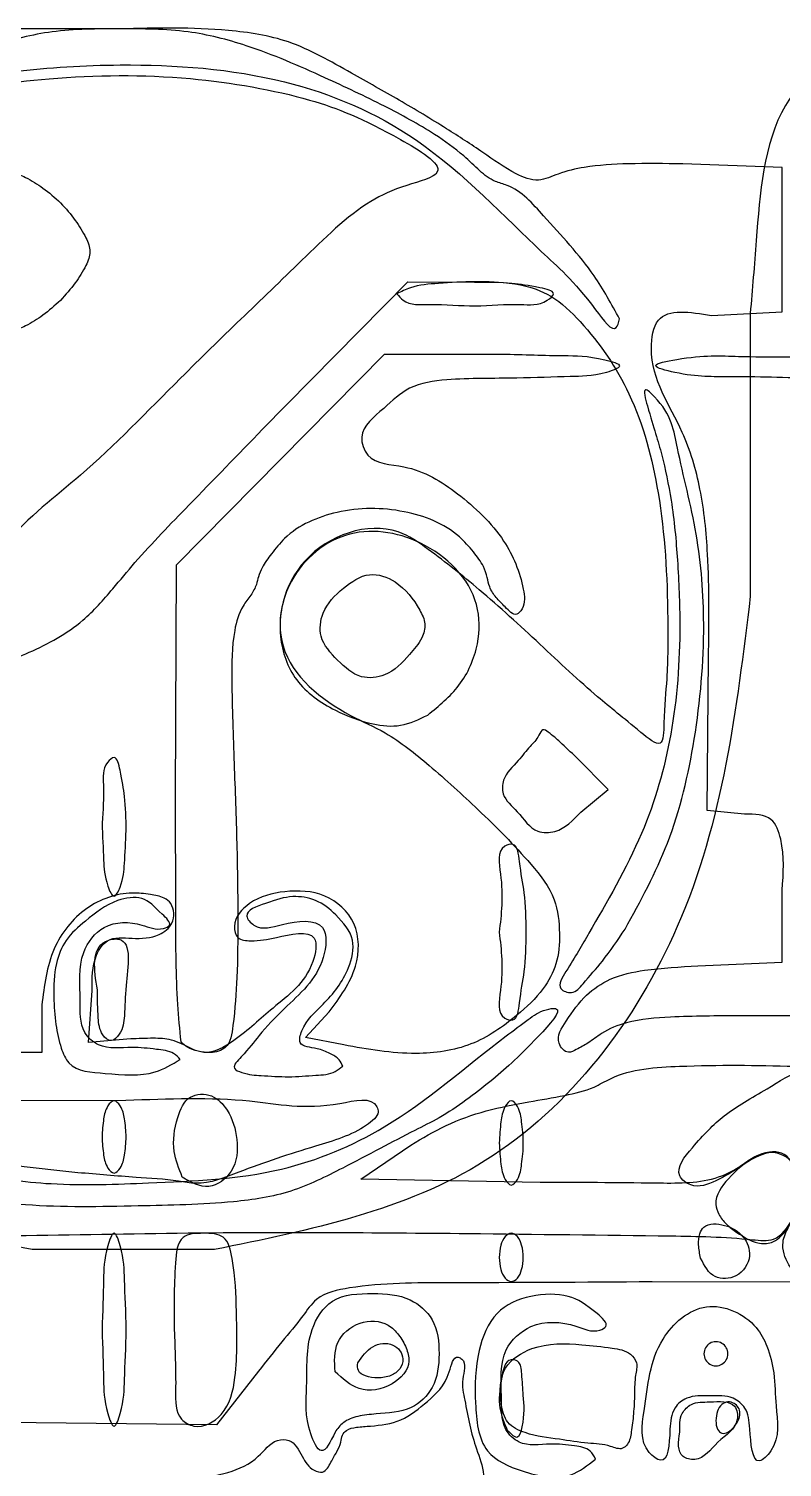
# Model space of a CAD drawing. Extents: x 15.9 to 97.5, y 243.5 to 291.3.
# Drawn here: x 36.42 to 41.72, y 269.31 to 279.43 of the extents above; entities that cross this region are included whole.
import ezdxf

# ---------------------------------------------------------------- set-up
doc = ezdxf.new("R2010")
doc.units = 0
for name, color, linetype in [('black', 7, 'CONTINUOUS'), ('blue', 7, 'CONTINUOUS'), ('drawing', 7, 'CONTINUOUS'), ('red', 7, 'CONTINUOUS')]:
    doc.layers.add(name, color=color, linetype=linetype)

msp = doc.modelspace()

# ---------------------------------------------------------------- linework, layer by layer
at = {"layer": 'black', "color": 7}
for points in [[(39.008142, 277.563162)], [(36.933808, 273.842826)], [(39.727808, 273.075837)], [(36.901088, 272.669756)], [(37.489795, 272.304729)], [(36.933808, 271.636492)], [(39.727808, 271.594162)], [(37.498257, 271.354274)], [(39.727808, 270.789829)], [(41.143706, 270.78563)], [(36.933808, 270.281829)], [(37.441808, 270.281829)], [(39.784253, 269.576279)], [(41.251808, 269.641839)]]:
    msp.add_lwpolyline(points, close=True, dxfattribs=at)
msp.add_lwpolyline([(37.450424, 274.019241), (37.457824, 275.65817), (38.188902, 276.399004), (38.919981, 277.139837), (39.747247, 277.139837)], dxfattribs=at)
for points, knots in [([(87.620824, 274.105861), (87.61051, 275.50108), (87.58999, 278.27666), (87.575812, 282.178879), (87.553767, 285.306755), (87.586674, 288.013817), (87.501147, 288.893726), (87.544473, 290.26323), (87.402159, 289.918164), (87.410246, 289.651228), (87.391767, 289.254175), (87.391832, 288.846583), (87.363115, 288.568653), (87.328656, 288.306534), (87.000637, 288.371191), (86.628126, 288.351327), (86.030143, 288.420554), (85.472075, 288.454336), (85.025268, 288.496607), (80.081806, 286.967532), (65.581607, 289.256781), (47.080461, 289.473226), (32.509034, 286.769169), (27.658175, 288.498882), (27.218223, 288.446179), (26.654113, 288.418198), (26.041872, 288.346807), (25.657053, 288.368524), (25.323418, 288.302813), (25.279679, 288.560481), (25.253792, 288.841683), (25.253261, 289.250731), (25.234946, 289.650548), (25.242768, 289.919439), (25.092934, 290.278801), (25.153402, 288.759215), (25.057409, 287.793955), (25.056861, 285.201949), (25.17503, 282.818404), (24.869246, 281.470737), (25.205776, 280.1954), (24.709367, 280.241276), (24.320762, 280.264869), (23.694518, 280.351956), (23.153342, 280.381009), (22.681588, 280.49026), (22.527447, 280.327837), (22.350243, 280.184519), (21.887066, 280.208384), (21.329684, 280.187829), (20.676023, 280.173836), (20.370639, 280.181527), (20.008316, 280.10332), (20.368912, 280.024795), (20.673082, 280.03276), (21.338954, 280.017015), (21.897224, 280.001489), (22.389303, 280.018745), (22.515415, 279.879897), (22.559447, 279.831417)], [0, 0, 0, 0, 4.196699, 8.348707, 11.557154, 13.993754, 15.48357, 15.990589, 16.105615, 16.400194, 16.84283, 17.280798, 17.60011, 17.746028, 17.947147, 18.391214, 18.983539, 19.692482, 20.098107, 20.302149, 35.117741, 62.416122, 77.173565, 77.345972, 77.745081, 78.464995, 79.074672, 79.532097, 79.739759, 79.8835, 80.198219, 80.646515, 81.089151, 81.38373, 81.498756, 82.058318, 83.706329, 86.406632, 88.939365, 90.690912, 91.360873, 91.558069, 92.002995, 92.600609, 93.398399, 93.734146, 93.879606, 94.040594, 94.405913, 95.176305, 95.807484, 96.214779, 96.365508, 96.515586, 96.920846, 97.548626, 98.356254, 98.71065, 98.90077, 98.90077, 98.90077, 98.90077]), ([(87.240349, 271.890496), (87.216831, 273.145096), (87.183542, 274.920919), (87.234908, 277.02212), (86.76357, 277.940226), (86.245879, 278.436688), (85.759407, 278.802203), (85.297399, 279.018046), (84.910049, 279.056776), (84.665919, 279.165388), (84.470703, 279.273429), (84.468811, 279.377742), (84.445914, 279.430725), (84.298794, 279.60673), (84.471699, 280.364559), (84.29976, 281.627248), (84.358998, 283.423698), (84.359363, 285.471695), (84.295075, 286.255579), (84.318108, 287.451239), (84.184581, 287.122361), (84.192979, 286.858159), (84.174232, 286.462343), (84.175073, 286.055987), (84.144602, 285.780925), (84.118073, 285.516934), (83.798135, 285.580074), (83.439344, 285.561797), (82.860946, 285.629325), (82.32107, 285.662674), (81.886757, 285.703173), (77.218631, 284.21815), (63.496569, 286.437736), (46.023579, 286.604135), (32.252321, 284.06671), (27.658092, 285.704769), (27.218492, 285.65263), (26.651888, 285.620653), (26.047706, 285.56231), (25.64454, 285.554289), (25.146903, 285.525292), (25.323578, 286.528625), (25.323958, 287.04854), (25.142201, 288.060319), (25.634121, 288.01839), (26.028792, 287.995603), (26.37945, 287.952573), (26.579997, 287.927964)], [0, 0, 0, 0, 3.790398, 5.365121, 6.164088, 6.798736, 7.504031, 7.984074, 8.310079, 8.642962, 8.828084, 8.883423, 8.943509, 8.998299, 9.562968, 10.980092, 12.943465, 15.074264, 16.380637, 16.826782, 16.941807, 17.236386, 17.679023, 18.110033, 18.43187, 18.578497, 18.772089, 19.20075, 19.773033, 20.459393, 20.852838, 21.053861, 35.057621, 60.847789, 74.793263, 74.965671, 75.36478, 76.084692, 76.694369, 77.151794, 77.359456, 78.01827, 79.169799, 79.828286, 80.030429, 80.47863, 81.077426, 81.077426, 81.077426, 81.077426]), ([(54.917331, 282.586012), (55.12043, 282.612935), (55.474907, 282.659925), (55.851173, 282.662422), (56.215642, 282.731405), (56.183463, 282.290122), (56.244741, 281.824249), (56.244527, 280.988301), (56.19992, 280.26399), (56.261169, 279.670917), (54.572378, 277.589493), (46.025481, 280.635719), (38.644033, 280.690629), (30.007568, 277.527539), (28.471707, 279.580498), (28.456849, 279.754787), (28.549582, 279.937389), (28.852429, 279.875147), (29.245629, 279.874506), (29.596577, 279.827105), (29.797291, 279.799995)], [0, 0, 0, 0, 0.600373, 1.047858, 1.246914, 1.485418, 2.058997, 2.85187, 3.878988, 4.336694, 4.504119, 11.717242, 24.875774, 32.011985, 32.190918, 32.369351, 32.518305, 32.720448, 33.168648, 33.767445, 33.767445, 33.767445, 33.767445]), ([(39.008142, 277.563162), (39.039181, 277.578904), (39.130054, 277.624992), (39.321734, 277.637673), (39.554481, 277.652773), (39.80939, 277.640454), (39.956762, 277.618343), (40.142669, 277.57955), (40.022257, 277.474966), (39.83681, 277.500498), (39.5546, 277.465474), (39.292504, 277.498025), (39.076612, 277.478957), (39.021804, 277.54636), (39.008142, 277.563162)], [0, 0, 0, 0, 0.103772, 0.303811, 0.562089, 0.820368, 1.020407, 1.124179, 1.187275, 1.377304, 1.696461, 2.015619, 2.205649, 2.268748, 2.268748, 2.268748, 2.268748]), ([(39.747247, 277.139837), (39.899652, 277.13521), (40.153676, 277.127498), (40.374534, 277.128826), (40.627211, 277.057994), (40.403103, 276.981397), (40.203418, 276.983993), (39.804354, 276.964068), (39.43965, 276.974402), (39.093459, 276.927585), (38.918614, 276.75307), (38.724715, 276.607717), (38.810401, 276.364289), (39.12807, 276.365469), (39.452289, 276.161531), (39.765759, 275.868909), (39.890405, 275.566157), (39.915086, 275.374019), (39.840653, 275.286026), (39.766741, 275.367448), (39.706271, 275.423635), (39.65757, 275.495858), (39.643911, 275.573702), (39.614974, 275.661263), (39.542316, 275.754667), (39.389831, 275.930797), (39.045282, 276.062605), (38.605439, 276.061201), (38.269646, 275.918927), (38.131158, 275.741465), (38.063759, 275.654518), (38.033666, 275.578881), (38.020409, 275.510211), (37.98081, 275.441144), (37.904017, 275.348546), (37.845421, 275.141126), (37.845587, 274.768251), (37.86203, 274.268602), (37.884214, 273.705464), (37.890417, 273.206797), (37.887018, 272.773599), (37.86558, 272.488985), (37.83438, 272.258658), (37.702575, 272.221729), (37.612776, 272.237315), (37.537879, 272.25845), (37.504214, 272.290851), (37.489795, 272.304729)], [0, 0, 0, 0, 0.434637, 0.724441, 0.837975, 0.940842, 1.196289, 1.573312, 2.066192, 2.333867, 2.564252, 2.817845, 2.951701, 3.217166, 3.639276, 4.104235, 4.469642, 4.609008, 4.661276, 4.756597, 4.849269, 4.936601, 5.004623, 5.085738, 5.210281, 5.355626, 5.781664, 6.25331, 6.665345, 6.808181, 6.925138, 6.993367, 7.050189, 7.133832, 7.228357, 7.409424, 7.761298, 8.346469, 8.909744, 9.449696, 9.849722, 10.189733, 10.352834, 10.46337, 10.551124, 10.630293, 10.68961, 10.68961, 10.68961, 10.68961]), ([(43.283808, 276.470962), (43.282155, 276.599883), (43.278645, 276.873717), (42.644591, 276.993757), (42.074894, 276.957119), (41.389477, 276.987564), (41.091878, 276.974242), (40.753305, 277.060609), (41.132469, 277.136172), (41.464801, 277.116866), (41.869141, 277.119336), (42.119642, 277.120866)], [0, 0, 0, 0, 0.344622, 0.731997, 1.631779, 2.240842, 2.625646, 2.767102, 2.92158, 3.356807, 4.065502, 4.065502, 4.065502, 4.065502]), ([(36.933808, 273.842826), (36.940753, 273.931842), (36.951837, 274.073911), (36.93372, 274.240634), (37.036981, 274.331822), (37.072037, 274.163123), (37.096197, 274.022198), (37.10855, 273.79226), (37.091402, 273.572682), (37.085208, 273.436551), (37.01653, 273.294707), (36.951454, 273.451261), (36.944436, 273.59833), (36.937723, 273.752773), (36.933808, 273.842826)], [0, 0, 0, 0, 0.269306, 0.429809, 0.486396, 0.585526, 0.772318, 1.011811, 1.244142, 1.412414, 1.488599, 1.570309, 1.756334, 2.0165, 2.0165, 2.0165, 2.0165]), ([(37.489764, 272.304741), (37.481429, 272.392246), (37.453615, 272.684261), (37.45339, 273.25683), (37.451508, 273.740691), (37.450424, 274.019241)], [0, 0, 0, 0, 0.263621, 0.879734, 1.71563, 1.71563, 1.71563, 1.71563]), ([(39.727808, 273.075837), (39.74226, 273.201169), (39.763727, 273.387332), (39.704388, 273.668809), (39.857253, 273.710081), (39.872283, 273.520334), (39.913282, 273.343389), (39.919158, 273.075837), (39.913283, 272.808286), (39.87229, 272.631339), (39.857254, 272.441595), (39.704388, 272.482861), (39.763727, 272.764343), (39.74226, 272.950506), (39.727808, 273.075837)], [0, 0, 0, 0, 0.408354, 0.606557, 0.663451, 0.791816, 1.01592, 1.292099, 1.568277, 1.79238, 1.920747, 1.977641, 2.175845, 2.5842, 2.5842, 2.5842, 2.5842]), ([(36.901086, 272.669754), (36.878403, 272.814779), (36.849464, 272.999793), (37.157563, 273.0562), (37.094126, 272.714438), (37.096217, 272.517248), (37.080235, 272.375163), (36.998795, 272.293271), (36.916522, 272.367795), (36.904354, 272.497809), (36.902329, 272.6044), (36.901088, 272.669756)], [0, 0, 0, 0, 0.346246, 0.441718, 0.769604, 0.983431, 1.118619, 1.191722, 1.261735, 1.385532, 1.581747, 1.581747, 1.581747, 1.581747]), ([(41.864939, 270.612135), (41.828644, 270.651501), (41.75558, 270.730749), (41.704139, 270.883147), (41.770493, 271.023868), (41.867698, 271.170522), (41.836711, 271.365774), (41.751437, 271.532022), (41.619512, 271.532816), (41.521864, 271.502166), (41.406346, 271.413238), (41.267711, 271.328971), (41.098572, 271.266458), (40.942091, 271.389242), (41.120838, 271.606087), (41.306893, 271.802917), (41.657006, 271.995703), (42.065301, 272.263176), (42.482091, 271.851567), (42.357287, 271.343706), (42.353226, 270.940261), (42.308418, 270.65023), (42.14818, 270.595838), (42.032651, 270.58608), (41.938536, 270.584918), (41.886325, 270.604231), (41.864934, 270.612144)], [0, 0, 0, 0, 0.161295, 0.324698, 0.438965, 0.614487, 0.835221, 1.010933, 1.097508, 1.203508, 1.316475, 1.528064, 1.704872, 1.806035, 2.022171, 2.339356, 2.695641, 3.234628, 3.539604, 4.194071, 4.63131, 4.831608, 4.978677, 5.089042, 5.187051, 5.255074, 5.255074, 5.255074, 5.255074]), ([(37.498253, 271.354274), (37.474807, 271.414053), (37.421735, 271.549366), (37.449153, 271.748202), (37.529701, 271.938334), (37.715239, 271.945586), (37.838298, 271.811137), (37.896468, 271.619816), (37.87976, 271.395493), (37.682488, 271.246524), (37.560482, 271.317881), (37.498257, 271.354274)], [0, 0, 0, 0, 0.189305, 0.428498, 0.596868, 0.745352, 0.893456, 1.110668, 1.337055, 1.527966, 1.72668, 1.72668, 1.72668, 1.72668]), ([(36.933808, 271.636492), (36.936621, 271.679763), (36.94154, 271.755433), (36.95971, 271.842518), (37.018453, 271.907954), (37.077383, 271.842518), (37.09442, 271.755433), (37.108139, 271.636492), (37.09442, 271.517551), (37.077383, 271.430466), (37.018453, 271.36503), (36.95971, 271.430466), (36.94154, 271.517551), (36.936621, 271.593221), (36.933808, 271.636492)], [0, 0, 0, 0, 0.128466, 0.224654, 0.279704, 0.334754, 0.430942, 0.559408, 0.687874, 0.784062, 0.839112, 0.894162, 0.99035, 1.118816, 1.118816, 1.118816, 1.118816]), ([(39.727808, 271.594162), (39.730895, 271.644872), (39.736265, 271.733083), (39.751538, 271.830615), (39.812454, 271.911287), (39.873554, 271.830615), (39.88761, 271.733083), (39.902631, 271.594162), (39.88761, 271.455241), (39.873554, 271.35771), (39.812454, 271.277038), (39.751538, 271.35771), (39.736265, 271.455241), (39.730895, 271.543453), (39.727808, 271.594162)], [0, 0, 0, 0, 0.149715, 0.260436, 0.319326, 0.378216, 0.488937, 0.638652, 0.788366, 0.899087, 0.957977, 1.016866, 1.127587, 1.277301, 1.277301, 1.277301, 1.277301]), ([(41.143703, 270.785629), (41.137931, 270.816488), (41.12737, 270.872948), (41.130858, 270.949545), (41.180754, 271.034767), (41.32454, 271.024668), (41.452364, 270.950094), (41.51389, 270.7891), (41.413986, 270.641079), (41.22334, 270.630708), (41.171466, 270.731625), (41.143706, 270.78563)], [0, 0, 0, 0, 0.09412, 0.172203, 0.225735, 0.371084, 0.52719, 0.665156, 0.834614, 0.979943, 1.14725, 1.14725, 1.14725, 1.14725]), ([(36.933808, 270.281829), (36.938285, 270.404214), (36.945823, 270.610252), (36.946496, 270.797787), (37.018459, 271.005983), (37.090592, 270.797787), (37.089672, 270.610252), (37.111153, 270.281829), (37.089672, 269.953406), (37.090592, 269.765871), (37.018459, 269.557675), (36.946496, 269.765871), (36.945823, 269.953406), (36.938285, 270.159444), (36.933808, 270.281829)], [0, 0, 0, 0, 0.351381, 0.591557, 0.689724, 0.78789, 1.028066, 1.379447, 1.730828, 1.971004, 2.069171, 2.167337, 2.407513, 2.758894, 2.758894, 2.758894, 2.758894]), ([(37.441808, 270.281829), (37.440418, 270.428369), (37.438472, 270.633519), (37.466991, 270.953564), (37.646122, 270.961196), (37.812232, 270.95566), (37.872209, 270.698963), (37.879114, 270.385269), (37.890787, 270.010496), (37.821503, 269.686513), (37.614808, 269.572868), (37.447901, 269.665141), (37.455764, 269.941078), (37.447451, 270.144053), (37.441808, 270.281829)], [0, 0, 0, 0, 0.46887, 0.656399, 0.800854, 0.943423, 1.106025, 1.47914, 1.942418, 2.220326, 2.428359, 2.528945, 2.732256, 3.161882, 3.161882, 3.161882, 3.161882]), ([(39.727808, 270.789829), (39.730075, 270.818593), (39.734134, 270.870087), (39.759704, 270.933586), (39.812447, 270.969815), (39.865401, 270.933587), (39.889982, 270.870087), (39.901151, 270.789829), (39.889981, 270.709571), (39.865401, 270.646072), (39.812447, 270.609843), (39.759704, 270.646071), (39.734134, 270.709571), (39.730075, 270.761064), (39.727808, 270.789829)], [0, 0, 0, 0, 0.086078, 0.154094, 0.202648, 0.251201, 0.319216, 0.405295, 0.491373, 0.559389, 0.607943, 0.656496, 0.724512, 0.810591, 0.810591, 0.810591, 0.810591]), ([(39.784253, 269.576279), (39.762451, 269.627961), (39.712996, 269.745193), (39.737678, 269.899837), (39.768163, 270.085276), (39.880178, 270.059847), (39.888286, 269.946486), (39.898378, 269.796453), (39.910438, 269.66396), (39.862615, 269.495929), (39.811349, 269.548496), (39.784253, 269.576279)], [0, 0, 0, 0, 0.162249, 0.368033, 0.519484, 0.565143, 0.656994, 0.808551, 1.031386, 1.109395, 1.196845, 1.196845, 1.196845, 1.196845]), ([(41.251808, 269.641839), (41.253943, 269.66436), (41.257859, 269.705681), (41.287287, 269.757482), (41.335478, 269.77945), (41.380236, 269.766095), (41.412874, 269.736555), (41.425641, 269.69162), (41.410706, 269.643192), (41.380387, 269.598123), (41.343723, 269.561403), (41.292103, 269.545206), (41.254451, 269.587048), (41.25279, 269.62148), (41.251808, 269.641839)], [0, 0, 0, 0, 0.067493, 0.123831, 0.170158, 0.214182, 0.255949, 0.297723, 0.346427, 0.402765, 0.459408, 0.50285, 0.544621, 0.60505, 0.60505, 0.60505, 0.60505])]:
    msp.add_open_spline(points, degree=3, knots=knots, dxfattribs=at)
at = {"layer": 'blue', "color": 7}
for points in [[(37.061206, 279.425806), (36.009134, 279.425806), (35.269433, 279.023639)], [(41.221905, 277.410491), (41.71744, 277.436141), (41.71744, 277.944141), (41.71744, 278.452141), (41.019748, 278.476721)], [(38.063024, 276.610672), (39.084133, 277.647838), (39.554138, 277.645138)], [(41.453939, 273.905801), (41.190397, 273.931471), (41.199897, 275.006473)], [(41.125661, 272.838597), (41.717482, 272.864137), (41.717482, 273.372137)], [(36.510469, 272.563104), (36.510469, 272.229158), (35.97972, 272.229158), (35.448965, 272.229158), (34.603887, 273.078796), (34.603887, 273.0788)], [(34.524759, 272.737323), (35.385033, 271.890768), (37.101098, 271.894468)], [(37.135723, 272.325547), (36.838725, 272.299957), (36.865095, 272.666725)], [(38.633669, 272.282887), (38.365032, 272.336617), (38.531083, 272.515723)], [(40.014906, 271.316628), (38.754149, 271.340128), (39.106477, 271.579246)], [(43.695593, 271.306304), (43.049038, 270.612993), (40.802569, 270.617493)], [(38.034482, 269.989557), (37.738149, 269.61213), (36.260226, 269.62946), (34.782303, 269.64679), (34.732413, 269.858457)]]:
    msp.add_lwpolyline(points, dxfattribs=at)
for points in [[(36.641323, 277.516981)], [(36.764479, 271.385317)], [(38.732935, 270.048993)], [(40.151138, 269.511379)], [(40.997805, 269.562158)]]:
    msp.add_lwpolyline(points, close=True, dxfattribs=at)
for points, knots in [([(87.620834, 274.105865), (87.61052, 275.501084), (87.59, 278.276664), (87.575822, 282.178883), (87.553777, 285.306759), (87.586684, 288.013821), (87.501157, 288.89373), (87.544483, 290.263234), (87.402169, 289.918168), (87.410256, 289.651232), (87.391777, 289.254179), (87.391842, 288.846587), (87.363125, 288.568657), (87.328666, 288.306538), (87.000647, 288.371195), (86.628136, 288.351331), (86.030153, 288.420558), (85.472085, 288.45434), (85.025278, 288.496611), (80.081816, 286.967536), (65.581617, 289.256785), (47.080471, 289.47323), (32.509044, 286.769173), (27.658185, 288.498886), (27.218233, 288.446183), (26.654123, 288.418202), (26.041882, 288.346811), (25.657063, 288.368528), (25.323428, 288.302817), (25.279689, 288.560485), (25.253802, 288.841687), (25.253271, 289.250735), (25.234956, 289.650552), (25.242778, 289.919443), (25.092944, 290.278805), (25.153412, 288.759219), (25.057419, 287.793959), (25.056871, 285.201953), (25.17504, 282.818408), (24.869256, 281.470741), (25.205786, 280.195404), (24.709377, 280.24128), (24.320772, 280.264873), (23.694528, 280.35196), (23.153352, 280.381013), (22.681598, 280.490264), (22.527457, 280.327841), (22.350253, 280.184523), (21.887076, 280.208388), (21.329694, 280.187833), (20.676033, 280.17384), (20.370649, 280.181531), (20.008326, 280.103324), (20.368922, 280.024799), (20.673092, 280.032764), (21.338964, 280.017019), (21.897234, 280.001493), (22.389313, 280.018749), (22.515425, 279.879901), (22.559457, 279.831421)], [0, 0, 0, 0, 4.196699, 8.348707, 11.557154, 13.993754, 15.48357, 15.990589, 16.105615, 16.400194, 16.84283, 17.280798, 17.60011, 17.746028, 17.947147, 18.391214, 18.983539, 19.692482, 20.098107, 20.302149, 35.117741, 62.416122, 77.173565, 77.345972, 77.745081, 78.464995, 79.074672, 79.532097, 79.739759, 79.8835, 80.198219, 80.646515, 81.089151, 81.38373, 81.498756, 82.058318, 83.706329, 86.406632, 88.939365, 90.690912, 91.360873, 91.558069, 92.002995, 92.600609, 93.398399, 93.734146, 93.879606, 94.040594, 94.405913, 95.176305, 95.807484, 96.214779, 96.365508, 96.515586, 96.920846, 97.548626, 98.356254, 98.71065, 98.90077, 98.90077, 98.90077, 98.90077]), ([(82.901287, 285.124248), (83.096205, 285.149875), (83.436824, 285.194659), (83.80885, 285.210379), (84.211062, 285.263313), (84.078088, 284.516206), (84.217181, 283.682854), (84.177531, 282.252155), (84.124081, 280.853365), (84.294096, 279.940862), (84.124533, 279.308069), (84.297213, 279.207383), (84.368811, 279.231472), (84.425332, 279.287929), (84.471368, 279.349227), (84.485501, 279.426225), (84.315185, 279.552049), (84.479483, 280.261073), (84.281388, 281.4954), (84.363572, 283.341355), (84.358791, 285.46666), (84.294988, 286.2533), (84.318304, 287.451759), (84.184632, 287.12262), (84.193025, 286.858366), (84.17428, 286.462575), (84.175121, 286.056212), (84.14465, 285.781151), (84.118121, 285.51716), (83.798183, 285.5803), (83.439392, 285.562023), (82.860994, 285.629551), (82.321118, 285.6629), (81.886805, 285.703399), (77.218679, 284.218376), (63.496617, 286.437962), (46.023627, 286.604361), (32.252369, 284.066936), (27.65814, 285.704995), (27.21854, 285.652856), (26.651936, 285.620879), (26.047754, 285.562536), (25.644588, 285.554515), (25.146951, 285.525518), (25.323626, 286.528851), (25.324006, 287.048766), (25.142249, 288.060545), (25.634169, 288.018616), (26.02884, 287.995829), (26.379498, 287.952799), (26.580045, 287.92819)], [0, 0, 0, 0, 0.579241, 1.012222, 1.206677, 1.597342, 2.626764, 4.184158, 5.696762, 6.760739, 7.188609, 7.24821, 7.3125, 7.396885, 7.485821, 7.54476, 7.603516, 8.06266, 9.371358, 11.551096, 13.686959, 14.996369, 15.443521, 15.558546, 15.853125, 16.295762, 16.726772, 17.048609, 17.195236, 17.388828, 17.817488, 18.389772, 19.076132, 19.469576, 19.6706, 33.674359, 59.464528, 73.410002, 73.582409, 73.981519, 74.701431, 75.311108, 75.768533, 75.976195, 76.635008, 77.786537, 78.445024, 78.647168, 79.095369, 79.694165, 79.694165, 79.694165, 79.694165]), ([(58.319101, 279.426043), (58.031905, 279.420905), (57.527906, 279.41189), (56.979924, 279.483929), (56.521207, 279.408699), (56.3937, 279.881128), (56.436969, 280.736369), (56.398585, 282.010809), (56.408029, 283.509158), (56.378701, 284.072149), (56.357125, 284.870822), (56.244275, 284.576624), (56.253167, 284.32173), (56.234308, 283.919003), (56.234482, 283.513022), (56.205745, 283.234806), (56.171288, 282.972718), (55.843269, 283.037361), (55.470759, 283.017492), (54.872768, 283.086774), (54.314732, 283.120346), (53.86786, 283.163044), (51.51411, 282.428106), (44.925749, 283.362776), (36.555142, 283.459745), (29.952007, 282.340899), (27.658165, 283.16527), (27.218467, 283.112674), (26.652088, 283.081172), (26.047287, 283.021935), (25.645512, 283.015831), (25.168984, 282.983477), (25.3103, 283.883753), (25.310547, 284.360371), (25.164311, 285.267999), (25.635075, 285.223343), (26.028405, 285.202432), (26.379327, 285.159033), (26.580026, 285.134212)], [0, 0, 0, 0, 0.846509, 1.485539, 1.779438, 1.996646, 2.758979, 4.4657, 5.893762, 6.778638, 7.085309, 7.200334, 7.494913, 7.93755, 8.375518, 8.69483, 8.840748, 9.041867, 9.485935, 10.07826, 10.787202, 11.192827, 11.396868, 18.134819, 30.431751, 37.111704, 37.284112, 37.683221, 38.403134, 39.01281, 39.470235, 39.677897, 40.271272, 41.300669, 41.893681, 42.095825, 42.544026, 43.142822, 43.142822, 43.142822, 43.142822]), ([(41.019748, 278.476721), (40.891596, 278.478548), (40.660341, 278.481846), (40.364331, 278.464561), (40.15612, 278.41746), (39.999779, 278.339962), (39.805285, 278.419446), (39.607982, 278.562786), (39.334597, 278.73968), (39.026478, 278.925991), (38.656563, 279.129768), (38.27478, 279.354114), (37.711509, 279.440271), (37.314827, 279.431447), (37.061206, 279.425806)], [0, 0, 0, 0, 0.384881, 0.694527, 0.883739, 1.029001, 1.191476, 1.469703, 1.774843, 2.163025, 2.550569, 3.044911, 3.474461, 4.235975, 4.235975, 4.235975, 4.235975]), ([(34.603887, 273.0788), (34.45433, 273.224386), (34.187157, 273.484464), (33.845711, 273.795751), (33.566162, 273.986621), (33.262674, 274.124011), (33.199757, 274.636817), (33.180403, 275.333757), (33.226708, 276.247693), (33.58094, 277.18837), (34.116013, 277.851783), (34.658541, 278.360018), (35.167813, 278.692994), (35.792893, 278.982426), (36.611371, 279.09843), (37.495729, 279.110672), (38.390807, 278.953111), (38.848638, 278.76222), (39.429255, 278.416933), (39.039047, 278.322367), (38.724045, 278.176819), (38.198943, 277.657353), (37.536525, 277.033595), (36.850768, 276.315964), (36.344874, 275.943805), (36.072047, 275.588164), (35.89701, 275.633627), (35.798441, 275.674188), (35.609433, 275.809288), (35.250299, 275.911791), (34.803484, 275.71061), (34.571238, 275.248639), (34.808803, 274.804193), (35.213629, 274.535644), (35.550268, 274.666538), (35.714931, 274.817762), (35.86777, 274.87321), (36.114167, 274.922255), (36.437568, 275.038442), (36.778067, 275.223582), (36.996963, 275.472364), (37.229721, 275.754825), (37.589278, 276.12222), (37.890295, 276.432581), (38.063024, 276.610672)], [0, 0, 0, 0, 0.627165, 1.120383, 1.375821, 1.654969, 2.052659, 2.76819, 3.832758, 4.738846, 5.739638, 6.358881, 6.964382, 7.557418, 8.411656, 9.405714, 10.257436, 10.953691, 11.299403, 11.534199, 11.810338, 12.44825, 13.637318, 14.618125, 15.342239, 15.655018, 15.744042, 15.858421, 15.976768, 16.438758, 16.898261, 17.343211, 17.813846, 18.280135, 18.66331, 18.781801, 18.950545, 19.139306, 19.538061, 19.977604, 20.281961, 20.524106, 21.077109, 21.821678, 21.821678, 21.821678, 21.821678]), ([(36.641323, 277.516981), (36.677732, 277.55707), (36.746567, 277.632861), (36.816424, 277.747197), (36.862566, 277.859466), (36.816542, 277.971935), (36.745802, 278.085358), (36.644541, 278.20523), (36.524676, 278.306486), (36.411237, 278.377241), (36.298809, 278.423224), (36.18638, 278.377241), (36.072942, 278.306485), (35.953075, 278.205229), (35.851818, 278.085363), (35.781063, 277.971925), (35.73508, 277.859496), (35.781063, 277.747068), (35.851819, 277.633629), (35.953074, 277.513763), (36.072945, 277.412501), (36.186368, 277.341761), (36.298837, 277.295738), (36.411105, 277.341881), (36.525442, 277.411738), (36.601234, 277.480572), (36.641323, 277.516981)], [0, 0, 0, 0, 0.161618, 0.305549, 0.405997, 0.506443, 0.650374, 0.811992, 0.97361, 1.117541, 1.217989, 1.318435, 1.462366, 1.623984, 1.785602, 1.929532, 2.02998, 2.130426, 2.274358, 2.435976, 2.597594, 2.741524, 2.841972, 2.942418, 3.08635, 3.247968, 3.247968, 3.247968, 3.247968]), ([(39.554138, 277.645138), (39.66289, 277.64635), (39.847419, 277.648407), (40.113433, 277.553876), (40.383983, 277.29151), (40.691243, 276.843329), (40.881222, 276.109852), (40.917022, 275.445065), (40.912967, 274.877742), (40.885474, 274.634257), (40.884231, 274.345349), (40.628777, 274.561372), (40.393447, 274.743561), (40.003656, 275.111989), (39.620357, 275.461731), (39.289684, 275.726514), (38.900726, 275.99564), (38.280715, 275.785195), (38.082812, 275.021101), (38.558918, 274.643236), (38.964294, 274.471562), (39.258877, 274.232681), (39.599113, 273.923268), (39.902347, 273.620581), (40.131386, 273.330911), (40.157268, 273.0743), (40.143658, 272.854751), (40.031807, 272.653006), (39.82688, 272.461396), (39.537578, 272.260108), (39.099945, 272.200404), (38.80241, 272.253037), (38.633669, 272.282887)], [0, 0, 0, 0, 0.324358, 0.55037, 0.824974, 1.437272, 2.162002, 3.051619, 3.471747, 3.786026, 3.928033, 4.083283, 4.476624, 5.026109, 5.599579, 6.056364, 6.301248, 6.985849, 7.604096, 8.285585, 8.558521, 8.942333, 9.407077, 9.939974, 10.238873, 10.479594, 10.693885, 10.889863, 11.152631, 11.533277, 11.924842, 12.437852, 12.437852, 12.437852, 12.437852]), ([(41.199897, 275.006473), (41.203131, 275.248811), (41.208413, 275.644679), (41.156029, 276.178735), (41.013296, 276.665523), (40.757798, 277.010637), (40.83401, 277.475907), (41.069173, 277.436248), (41.221905, 277.410491)], [0, 0, 0, 0, 0.726707, 1.1871, 1.605168, 2.234605, 2.43748, 2.813373, 2.813373, 2.813373, 2.813373]), ([(41.717482, 273.372137), (41.726852, 273.489058), (41.74027, 273.656502), (41.65188, 273.905426), (41.52415, 273.905668), (41.453939, 273.905801)], [0, 0, 0, 0, 0.357959, 0.512638, 0.701448, 0.701448, 0.701448, 0.701448]), ([(36.764475, 271.385275), (36.427398, 271.419816), (35.804825, 271.483613), (34.942087, 271.856442), (34.309169, 272.36067), (33.888444, 272.939633), (33.587574, 273.212346), (33.572101, 273.667081), (33.846284, 273.359522), (34.112064, 273.151683), (34.373667, 272.889024), (34.524759, 272.737323)], [0, 0, 0, 0, 1.011533, 1.868275, 2.774391, 3.425911, 3.940307, 4.132156, 4.319766, 4.768641, 5.382343, 5.382343, 5.382343, 5.382343]), ([(36.865095, 272.666725), (36.863766, 272.75095), (36.861771, 272.877464), (36.973045, 273.048909), (37.154882, 273.028123), (37.316629, 273.034755), (37.44631, 273.132418), (37.443761, 273.264637), (37.360559, 273.325962), (37.264869, 273.343614), (37.077184, 273.363997), (36.798701, 273.264824), (36.559095, 272.957539), (36.527239, 272.699139), (36.510469, 272.563104)], [0, 0, 0, 0, 0.250394, 0.376112, 0.550512, 0.741995, 0.862322, 0.999442, 1.058763, 1.159498, 1.287067, 1.624524, 1.989085, 2.394378, 2.394378, 2.394378, 2.394378]), ([(38.531083, 272.515723), (38.606282, 272.616445), (38.741892, 272.798084), (38.748472, 273.14836), (38.509808, 273.36311), (38.223741, 273.374347), (37.982994, 273.312813), (37.847272, 273.161597), (37.879167, 273.021457), (38.018199, 273.010516), (38.167715, 273.038199), (38.467755, 273.110348), (38.408107, 272.745724), (38.146255, 272.564872), (37.912153, 272.335619), (37.667344, 272.19364), (37.521281, 272.2801), (37.406998, 272.327281), (37.283434, 272.332074), (37.188143, 272.327863), (37.135723, 272.325547)], [0, 0, 0, 0, 0.371633, 0.670185, 0.952124, 1.234714, 1.49591, 1.68872, 1.769506, 1.862661, 2.046051, 2.309872, 2.475421, 2.905358, 3.262865, 3.490879, 3.657319, 3.733745, 3.862983, 4.021006, 4.021006, 4.021006, 4.021006]), ([(39.106477, 271.579246), (39.187457, 271.627467), (39.354791, 271.72711), (39.635655, 271.828023), (39.91951, 271.880962), (40.174212, 271.924363), (40.372425, 271.967709), (40.613658, 272.113947), (41.107765, 272.144101), (41.714405, 272.14119), (42.24591, 272.114433), (42.54491, 271.941567), (42.761729, 272.069016), (42.763701, 272.268169), (42.752286, 272.435212), (42.628154, 272.527572), (42.45312, 272.496283), (42.195179, 272.495786), (41.840836, 272.486799), (41.404771, 272.489662), (40.992187, 272.4851), (40.659699, 272.461264), (40.46557, 272.383446), (40.359726, 272.29789), (40.282855, 272.258304), (40.203376, 272.21409), (40.110309, 272.319761), (40.215391, 272.477341), (40.323448, 272.633479), (40.519174, 272.765266), (40.791866, 272.821632), (41.000164, 272.832219), (41.125661, 272.838597)], [0, 0, 0, 0, 0.282286, 0.583305, 0.889096, 1.146677, 1.361317, 1.490171, 1.984611, 2.791396, 3.337371, 3.56932, 3.74855, 3.971568, 4.124518, 4.226253, 4.391832, 4.630198, 5.010461, 5.450414, 5.939246, 6.250737, 6.442175, 6.556612, 6.652688, 6.711063, 6.802441, 6.966239, 7.198746, 7.399171, 7.647986, 8.025103, 8.025103, 8.025103, 8.025103]), ([(37.101098, 271.894468), (37.400955, 271.905945), (37.919317, 271.925785), (38.428763, 271.81036), (38.845266, 271.929021), (38.883206, 271.804435), (38.846209, 271.757238), (38.713363, 271.653313), (38.370307, 271.554956), (37.980178, 271.426384), (37.656111, 271.292067), (37.412618, 271.338772), (37.136241, 271.353077), (36.900676, 271.373506), (36.764479, 271.385317)], [0, 0, 0, 0, 0.871352, 1.506304, 1.768209, 1.805473, 1.858904, 1.931505, 2.319555, 2.889458, 3.200946, 3.324489, 3.623496, 4.033321, 4.033321, 4.033321, 4.033321]), ([(33.446731, 271.596279), (33.453849, 271.519917), (33.467052, 271.378261), (33.504443, 271.203432), (33.58579, 270.965853), (34.291626, 271.041401), (35.483758, 270.908607), (37.417178, 270.975802), (39.318287, 270.960834), (40.660887, 270.944847), (41.356799, 270.934818), (41.680498, 270.893761), (41.806365, 271.065063), (41.861857, 271.258991), (41.818115, 271.477486), (41.601233, 271.562812), (41.435631, 271.425696), (41.183631, 271.304937), (40.690877, 271.31512), (40.284352, 271.316027), (40.014906, 271.316628)], [0, 0, 0, 0, 0.228734, 0.424313, 0.548, 0.929432, 2.139906, 4.528553, 6.496361, 7.923007, 8.500059, 8.6472, 8.8379, 9.056915, 9.264976, 9.431931, 9.650194, 9.856187, 10.270904, 11.086085, 11.086085, 11.086085, 11.086085]), ([(40.802569, 270.617493), (40.321459, 270.614617), (39.607617, 270.610349), (38.833773, 270.61141), (38.452249, 270.534184), (38.332037, 270.352561), (38.191035, 270.190943), (38.088823, 270.05946), (38.034482, 269.989557)], [0, 0, 0, 0, 1.434219, 2.128007, 2.373672, 2.525065, 2.758505, 3.023489, 3.023489, 3.023489, 3.023489]), ([(38.732935, 270.048997), (38.763101, 270.092434), (38.820841, 270.175574), (38.982071, 270.202683), (39.066806, 270.092958), (39.032987, 270.000372), (38.963385, 269.951672), (38.875209, 269.939556), (38.795741, 269.947664), (38.727758, 269.987243), (38.731277, 270.029215), (38.732935, 270.048993)], [0, 0, 0, 0, 0.154869, 0.296428, 0.416864, 0.489897, 0.567362, 0.660887, 0.749119, 0.811067, 0.866271, 0.866271, 0.866271, 0.866271]), ([(40.151142, 269.511379), (40.070821, 269.520942), (39.944008, 269.536041), (39.7735, 269.616391), (39.727918, 269.797485), (39.730473, 270.024606), (39.993596, 270.191936), (40.265871, 270.183674), (40.494314, 270.157407), (40.640919, 270.134138), (40.706765, 270.045963), (40.67974, 269.946246), (40.680596, 269.827679), (40.673922, 269.693784), (40.659171, 269.575663), (40.645066, 269.48684), (40.585774, 269.43129), (40.483991, 269.478023), (40.339155, 269.480948), (40.218365, 269.500498), (40.151138, 269.511379)], [0, 0, 0, 0, 0.245339, 0.387351, 0.521663, 0.777455, 1.008138, 1.361409, 1.574877, 1.711724, 1.784545, 1.872868, 2.002364, 2.145007, 2.272106, 2.363008, 2.4071, 2.492353, 2.653663, 2.856127, 2.856127, 2.856127, 2.856127]), ([(36.324718, 269.181115), (36.661508, 269.193666), (37.159639, 269.212231), (37.745155, 269.234489), (38.028402, 269.359657), (38.128207, 269.509582), (38.278991, 269.514458), (38.339081, 269.392959), (38.396001, 269.297717), (38.501098, 269.26643), (38.544081, 269.352318), (38.583543, 269.419495), (38.616722, 269.48266), (38.619541, 269.540221), (38.659319, 269.584464), (38.732768, 269.599064), (38.861008, 269.605547), (39.045871, 269.629853), (39.236794, 269.788077), (39.367535, 269.903883), (39.406381, 270.110052), (39.504865, 270.054893), (39.453766, 269.92456), (39.489239, 269.778393), (39.516115, 269.611107), (39.56737, 269.438459), (39.627151, 269.283317), (39.610436, 269.119564), (39.511156, 268.997745), (39.359365, 268.87882), (39.0797, 268.845153), (38.721816, 268.839046), (38.36017, 268.850939), (38.039951, 268.782239), (37.842983, 268.552543), (37.610476, 268.368255), (37.287785, 268.287541), (37.135734, 268.460319), (37.098771, 268.587183), (37.048588, 268.651565), (36.900055, 268.708471), (36.631488, 268.487559), (36.285106, 268.279663), (35.946335, 268.040455), (35.790297, 267.751025), (35.540136, 267.789198), (35.601348, 268.120504), (35.590562, 268.371525), (35.364618, 268.670635), (35.174779, 268.491527), (35.083876, 268.371014), (35.07977, 268.255121), (35.16133, 268.130505), (35.234766, 267.964416), (35.247758, 267.754327), (35.16758, 267.622729), (35.100652, 267.536974), (35.09126, 267.457837), (35.134257, 267.371408), (35.16429, 267.223054), (35.173603, 267.002917), (35.168994, 266.657389), (35.144217, 266.412735), (35.069888, 265.995104), (34.921875, 266.171404), (34.865653, 266.29747), (34.691391, 266.303009), (34.582674, 266.142755), (34.595125, 265.840828), (34.562297, 265.380234), (34.553743, 264.667984), (34.609298, 263.984887), (34.542713, 263.438974), (34.770648, 263.206385), (34.990528, 263.404182), (34.955338, 263.857332), (34.972275, 264.489528), (35.034412, 264.903516), (34.954447, 265.399806), (35.117483, 265.334819), (35.172813, 265.249424), (35.293893, 265.211086), (35.419127, 265.210538), (35.571212, 265.241472), (35.640073, 265.446465), (35.648459, 265.6692), (35.647731, 265.893011), (35.653361, 266.05978), (35.580478, 266.134532), (35.511658, 266.221267), (35.505062, 266.402559), (35.492719, 266.659787), (35.481721, 266.936817), (35.583534, 267.213107), (35.818572, 267.358934), (36.018382, 267.572027), (36.316579, 267.445873), (36.16885, 267.178687), (36.127951, 266.89537), (36.085591, 266.525556), (36.074213, 266.243183), (36.06807, 266.090742)], [0, 0, 0, 0, 1.013889, 1.499598, 1.741183, 1.916498, 1.996668, 2.141964, 2.271698, 2.331863, 2.423525, 2.506531, 2.58081, 2.631493, 2.673629, 2.747922, 2.846954, 3.064091, 3.291152, 3.549946, 3.670761, 3.700241, 3.840615, 3.989278, 4.168968, 4.342136, 4.531544, 4.661209, 4.81339, 4.988868, 5.227197, 5.632415, 6.070774, 6.317603, 6.57554, 6.946514, 7.225059, 7.452261, 7.544871, 7.624924, 7.686204, 8.000727, 8.510979, 8.967811, 9.252394, 9.36006, 9.599275, 10.014663, 10.229047, 10.488395, 10.600276, 10.691015, 10.812072, 11.037355, 11.236024, 11.41123, 11.486062, 11.559586, 11.634541, 11.770811, 12.009732, 12.302472, 12.759046, 12.97865, 13.113078, 13.269103, 13.394593, 13.546745, 13.787744, 14.287483, 14.9386, 15.915198, 16.36254, 16.533704, 16.6962, 17.072699, 17.859138, 18.471878, 18.71849, 18.793111, 18.907212, 19.024519, 19.148297, 19.293372, 19.442332, 19.737866, 19.973485, 20.128882, 20.1994, 20.278569, 20.456209, 20.715344, 21.065729, 21.279768, 21.554855, 21.89226, 22.046819, 22.330221, 22.571333, 22.963148, 23.422835, 23.422835, 23.422835, 23.422835]), ([(40.997808, 269.562162), (40.996463, 269.607689), (40.994187, 269.684746), (41.087545, 269.777954), (41.219029, 269.768118), (41.389801, 269.791253), (41.420697, 269.596852), (41.254918, 269.506303), (41.153538, 269.34763), (40.973739, 269.39034), (40.98815, 269.493224), (40.997805, 269.562158)], [0, 0, 0, 0, 0.131274, 0.222185, 0.35346, 0.529596, 0.625119, 0.833833, 1.0378, 1.122909, 1.29571, 1.29571, 1.29571, 1.29571])]:
    msp.add_open_spline(points, degree=3, knots=knots, dxfattribs=at)
at = {"layer": 'drawing', "color": 1}
for points in [[(41.49359, 277.427035), (41.49359, 275.438009)], [(37.724312, 270.844491), (36.443253, 270.844491)]]:
    msp.add_lwpolyline(points, dxfattribs=at)
for points, knots in [([(36.443253, 270.844491), (35.768596, 270.981836), (34.37754, 271.265023), (32.979871, 273.139639), (32.636983, 274.99558), (32.6925, 276.745144), (32.738236, 278.305751), (31.912803, 279.079629), (31.571631, 279.399492)], [0, 0, 0, 0, 2.005487, 4.13506, 6.513106, 7.538534, 9.458686, 10.81148, 10.81148, 10.81148, 10.81148]), ([(42.231003, 279.399492), (42.043927, 279.24263), (41.600026, 278.870422), (41.549393, 278.083828), (41.507921, 277.595703), (41.49359, 277.427035)], [0, 0, 0, 0, 0.707826, 1.679556, 2.192608, 2.192608, 2.192608, 2.192608]), ([(41.49359, 275.438009), (41.39762, 274.645172), (41.215713, 273.142382), (39.783595, 271.264416), (38.396871, 270.981638), (37.724312, 270.844491)], [0, 0, 0, 0, 2.378017, 4.507432, 6.512791, 6.512791, 6.512791, 6.512791])]:
    msp.add_open_spline(points, degree=3, knots=knots, dxfattribs=at)
at = {"layer": 'red', "color": 7}
for points in [[(40.574475, 277.386225)], [(38.590858, 274.986904)], [(39.224498, 274.602362)], [(40.301421, 273.919396)], [(40.61279, 273.096996)], [(37.484142, 272.181359)], [(38.627132, 272.134627)], [(38.627142, 271.418065)], [(41.167142, 270.112496)], [(38.572754, 269.986395)], [(40.928685, 269.583329)], [(38.573093, 269.562162)], [(40.405196, 269.371707)]]:
    msp.add_lwpolyline(points, close=True, dxfattribs=at)
msp.add_lwpolyline([(40.301378, 273.919393), (40.493949, 274.079992), (40.271232, 274.302708)], dxfattribs=at)
for points, knots in [([(40.574475, 277.386225), (40.517624, 277.490107), (40.37189, 277.756399), (40.08946, 278.049795), (39.86604, 278.309243), (39.683639, 278.352563), (39.583335, 278.43077), (39.456915, 278.55852), (39.234186, 278.715437), (38.904859, 278.894588), (38.462554, 279.10254), (38.008969, 279.301066), (37.521942, 279.425697), (37.060746, 279.425889), (36.599306, 279.425728), (36.11157, 279.300556), (35.658308, 279.102671), (35.222948, 278.896375), (34.900966, 278.730608), (34.737975, 278.603285), (34.676901, 278.555576)], [0, 0, 0, 0, 0.352971, 0.904812, 1.23806, 1.32501, 1.457358, 1.611158, 1.866142, 2.269094, 2.735728, 3.332033, 3.752952, 4.231575, 4.71041, 5.131907, 5.730083, 6.191807, 6.579199, 6.811344, 6.811344, 6.811344, 6.811344]), ([(34.753642, 278.518984), (34.801414, 278.548814), (34.899897, 278.610311), (35.041478, 278.697725), (35.280593, 278.854037), (35.70093, 279.021528), (36.339052, 279.142636), (37.196726, 279.192753), (38.185607, 279.121287), (39.220876, 278.689263), (39.919955, 277.939188), (40.2827, 277.63091), (40.541638, 277.263812), (40.567874, 277.361616), (40.574475, 277.386225)], [0, 0, 0, 0, 0.168956, 0.348313, 0.499238, 1.02539, 1.690268, 2.440331, 3.603463, 4.61778, 5.793465, 6.353252, 6.545589, 6.610255, 6.610255, 6.610255, 6.610255]), ([(40.612787, 273.096996), (40.721215, 273.295176), (40.950738, 273.71469), (41.120467, 274.44891), (41.185378, 275.182914), (41.134261, 275.865896), (40.985441, 276.419798), (40.935761, 276.738218), (40.728003, 276.927033), (40.807022, 276.639208), (40.869864, 276.461106), (40.949822, 276.072774), (40.985142, 275.682074), (41.008849, 275.129938), (40.961711, 274.476103), (40.753009, 273.744724), (40.425029, 273.183824), (40.24641, 272.875945), (40.121621, 272.679417), (40.251851, 272.634257), (40.343068, 272.745546), (40.469812, 272.884764), (40.561029, 273.020164), (40.61279, 273.096996)], [0, 0, 0, 0, 0.674897, 1.428648, 2.239736, 2.874003, 3.492589, 3.88893, 3.970185, 4.083713, 4.446126, 4.768718, 5.193114, 5.647266, 6.418288, 7.145502, 7.937274, 8.252535, 8.377412, 8.455566, 8.558121, 8.76771, 9.042664, 9.042664, 9.042664, 9.042664]), ([(39.224498, 274.602364), (39.303862, 274.666941), (39.466804, 274.799526), (39.591391, 275.084637), (39.591705, 275.492473), (39.216034, 275.862123), (38.625864, 275.946072), (38.226722, 275.582606), (38.15894, 275.166565), (38.27732, 274.821354), (38.55277, 274.634185), (38.80739, 274.537165), (39.041202, 274.511907), (39.162519, 274.571776), (39.224498, 274.602362)], [0, 0, 0, 0, 0.303586, 0.623296, 0.897661, 1.481518, 2.013965, 2.542527, 2.904466, 3.231898, 3.577109, 3.859222, 4.053822, 4.257086, 4.257086, 4.257086, 4.257086]), ([(38.590856, 274.986902), (38.541819, 275.03892), (38.453743, 275.132349), (38.477991, 275.349865), (38.620936, 275.492615), (38.80376, 275.6206), (39.033044, 275.539474), (39.14485, 275.390587), (39.217813, 275.245157), (39.183093, 275.125417), (39.080276, 275.007627), (38.954057, 274.872764), (38.736238, 274.850148), (38.642852, 274.937994), (38.590858, 274.986904)], [0, 0, 0, 0, 0.20433, 0.366993, 0.593522, 0.80083, 0.986636, 1.249843, 1.354037, 1.454969, 1.598731, 1.825261, 1.987924, 2.192254, 2.192254, 2.192254, 2.192254]), ([(40.271232, 274.302708), (40.232616, 274.34023), (40.166952, 274.404032), (40.097488, 274.464304), (40.029285, 274.513298), (40.00024, 274.435416), (39.936218, 274.379184), (39.857313, 274.267297), (39.75069, 274.17702), (39.744964, 274.018651), (39.872964, 273.921103), (39.961356, 273.769809), (40.164395, 273.775892), (40.247223, 273.862636), (40.301421, 273.919396)], [0, 0, 0, 0, 0.157417, 0.267673, 0.308609, 0.357238, 0.45699, 0.586342, 0.759464, 0.855511, 1.014648, 1.213778, 1.33356, 1.560313, 1.560313, 1.560313, 1.560313]), ([(37.484142, 272.18135), (37.469458, 272.196325), (37.424923, 272.241742), (37.298119, 272.253295), (37.127192, 272.276407), (36.934996, 272.243181), (36.77251, 272.389205), (36.788515, 272.636827), (36.756485, 272.903148), (36.9418, 273.153265), (37.185843, 273.149994), (37.324612, 273.081233), (37.437369, 273.129889), (37.319313, 273.23461), (37.232122, 273.337126), (36.999212, 273.301959), (36.837731, 273.171584), (36.671946, 273.031641), (36.597634, 272.837081), (36.591505, 272.6342), (36.604343, 272.433093), (36.636441, 272.278236), (36.713005, 272.097134), (36.99561, 272.084589), (37.264692, 272.05239), (37.426104, 272.147251), (37.484142, 272.181359)], [0, 0, 0, 0, 0.06169, 0.187104, 0.358234, 0.594595, 0.724754, 0.9514, 1.29067, 1.51907, 1.784086, 1.937742, 1.984821, 2.07794, 2.259271, 2.42891, 2.696303, 2.890097, 3.065874, 3.300765, 3.496038, 3.666766, 3.781914, 4.048559, 4.399488, 4.596512, 4.596512, 4.596512, 4.596512]), ([(38.627142, 272.13462), (38.620059, 272.150322), (38.602008, 272.190339), (38.529887, 272.226982), (38.446113, 272.264802), (38.304928, 272.27072), (38.353342, 272.448306), (38.510633, 272.577708), (38.667596, 272.778365), (38.726054, 273.032491), (38.589912, 273.194278), (38.44863, 273.31121), (38.256649, 273.337639), (38.117004, 273.29005), (37.908492, 273.21792), (38.036838, 273.077246), (38.218822, 273.147198), (38.531832, 273.180878), (38.49373, 272.78011), (38.261248, 272.591047), (38.042408, 272.361299), (37.953329, 272.236481), (37.834944, 272.121178), (37.949829, 272.074729), (38.06788, 272.067425), (38.248155, 272.05473), (38.417888, 272.069858), (38.557186, 272.076698), (38.610345, 272.120724), (38.627132, 272.134627)], [0, 0, 0, 0, 0.050648, 0.129081, 0.226398, 0.352099, 0.434519, 0.674206, 0.987503, 1.182211, 1.394624, 1.570982, 1.731967, 1.930432, 2.08967, 2.17044, 2.370156, 2.653268, 2.864115, 3.316339, 3.574089, 3.769721, 3.862374, 3.922775, 4.061355, 4.253444, 4.445629, 4.585119, 4.649501, 4.649501, 4.649501, 4.649501]), ([(38.627142, 271.418065), (38.715011, 271.463656), (38.884017, 271.551345), (39.109639, 271.671466), (39.377629, 271.802215), (39.697634, 272.047741), (39.88594, 272.214985), (40.202263, 272.555995), (40.022864, 272.529217), (39.920443, 272.453031), (39.536563, 272.17253), (39.031293, 271.714759), (38.15473, 271.34701), (37.341159, 271.318454), (36.626604, 271.286244), (35.908163, 271.384322), (35.613404, 271.537367), (35.202122, 271.612616), (35.294636, 271.539462), (35.462291, 271.446929), (35.860926, 271.226215), (36.474879, 271.135505), (37.149504, 271.151307), (37.771399, 271.161945), (38.266003, 271.234017), (38.507891, 271.357291), (38.627142, 271.418065)], [0, 0, 0, 0, 0.297214, 0.571652, 0.763902, 1.202102, 1.67205, 1.898475, 1.965608, 2.108425, 2.302928, 3.372441, 4.153683, 5.09289, 5.778854, 6.339925, 7.124932, 7.166449, 7.218387, 7.345461, 7.893966, 8.438359, 9.229473, 9.901399, 10.311706, 10.710689, 10.710689, 10.710689, 10.710689]), ([(41.742875, 270.976095), (41.779662, 271.03848), (41.854153, 271.164807), (41.846974, 271.372496), (41.725597, 271.564978), (41.497857, 271.490917), (41.347328, 271.366232), (41.231109, 271.205486), (41.271101, 271.086833), (41.324073, 271.01969), (41.418581, 270.951995), (41.519697, 270.885967), (41.660012, 270.883569), (41.712632, 270.942321), (41.742879, 270.976093)], [0, 0, 0, 0, 0.212854, 0.431018, 0.604762, 0.791978, 1.033296, 1.234508, 1.304583, 1.392846, 1.48767, 1.652682, 1.74812, 1.877149, 1.877149, 1.877149, 1.877149]), ([(38.573093, 269.562162), (38.590497, 269.58564), (38.630571, 269.6397), (38.738702, 269.678906), (38.900685, 269.69342), (39.1041, 269.701689), (39.286669, 269.8772), (39.31392, 270.112943), (39.287456, 270.352786), (39.091125, 270.524931), (38.834419, 270.540991), (38.544605, 270.528524), (38.361071, 270.237397), (38.384423, 269.893664), (38.35372, 269.638848), (38.480502, 269.367023), (38.540662, 269.493813), (38.573093, 269.562162)], [0, 0, 0, 0, 0.086223, 0.198538, 0.328342, 0.580142, 0.783385, 1.024857, 1.269091, 1.475918, 1.742817, 2.032406, 2.277332, 2.677423, 3.012825, 3.152173, 3.315143, 3.315143, 3.315143, 3.315143]), ([(40.405198, 269.371659), (40.394145, 269.392712), (40.364552, 269.449075), (40.235138, 269.468654), (40.075331, 269.487048), (39.886331, 269.451942), (39.735048, 269.604994), (39.750687, 269.845683), (39.721626, 270.12673), (39.963518, 270.351362), (40.225726, 270.336125), (40.390566, 270.25354), (40.510729, 270.312936), (40.363667, 270.442277), (40.220609, 270.537241), (39.943727, 270.533529), (39.681509, 270.417018), (39.560528, 270.105857), (39.553106, 269.783221), (39.587945, 269.410228), (39.905856, 269.270163), (40.199939, 269.211164), (40.349299, 269.327987), (40.405196, 269.371707)], [0, 0, 0, 0, 0.068478, 0.183332, 0.353971, 0.575239, 0.702853, 0.937032, 1.26631, 1.504571, 1.820806, 1.991286, 2.039801, 2.149172, 2.386248, 2.647214, 2.913452, 3.203046, 3.574486, 3.920169, 4.200637, 4.544289, 4.749817, 4.749817, 4.749817, 4.749817]), ([(40.928685, 269.583329), (40.932817, 269.635972), (40.939871, 269.725829), (41.06007, 269.823442), (41.209488, 269.811446), (41.35884, 269.824492), (41.479189, 269.72283), (41.491747, 269.575778), (41.509202, 269.29091), (41.713125, 269.494847), (41.668461, 269.718102), (41.668532, 269.965388), (41.622552, 270.155158), (41.5082, 270.369115), (41.169472, 270.524229), (40.796004, 270.188835), (40.76537, 269.796353), (40.706823, 269.466911), (40.915783, 269.308292), (40.923352, 269.469639), (40.928685, 269.583329)], [0, 0, 0, 0, 0.151761, 0.259047, 0.42286, 0.586674, 0.69396, 0.84572, 1.079232, 1.184668, 1.503468, 1.735825, 1.929737, 2.080677, 2.459642, 2.840077, 3.362372, 3.656149, 3.752348, 3.981836, 3.981836, 3.981836, 3.981836]), ([(38.572754, 269.986391), (38.568968, 270.057868), (38.561344, 270.201785), (38.736275, 270.353013), (38.927409, 270.345284), (39.02477, 270.245898), (39.074879, 270.159897), (39.114152, 270.024765), (38.974983, 269.869054), (38.738563, 269.833192), (38.625552, 269.937611), (38.572754, 269.986395)], [0, 0, 0, 0, 0.205095, 0.412956, 0.610875, 0.711598, 0.816507, 0.911961, 1.109927, 1.34544, 1.551948, 1.551948, 1.551948, 1.551948]), ([(41.167142, 270.112496), (41.169493, 270.127392), (41.174133, 270.156786), (41.207812, 270.189115), (41.251733, 270.201246), (41.296122, 270.189115), (41.328425, 270.156786), (41.340565, 270.112496), (41.328425, 270.068206), (41.296122, 270.035877), (41.251733, 270.023746), (41.207812, 270.035877), (41.174133, 270.068206), (41.169493, 270.0976), (41.167142, 270.112496)], [0, 0, 0, 0, 0.044199, 0.087217, 0.131416, 0.175616, 0.218633, 0.262833, 0.307032, 0.35005, 0.394249, 0.438448, 0.481466, 0.525666, 0.525666, 0.525666, 0.525666])]:
    msp.add_open_spline(points, degree=3, knots=knots, dxfattribs=at)

doc.saveas('drawing.dxf')
